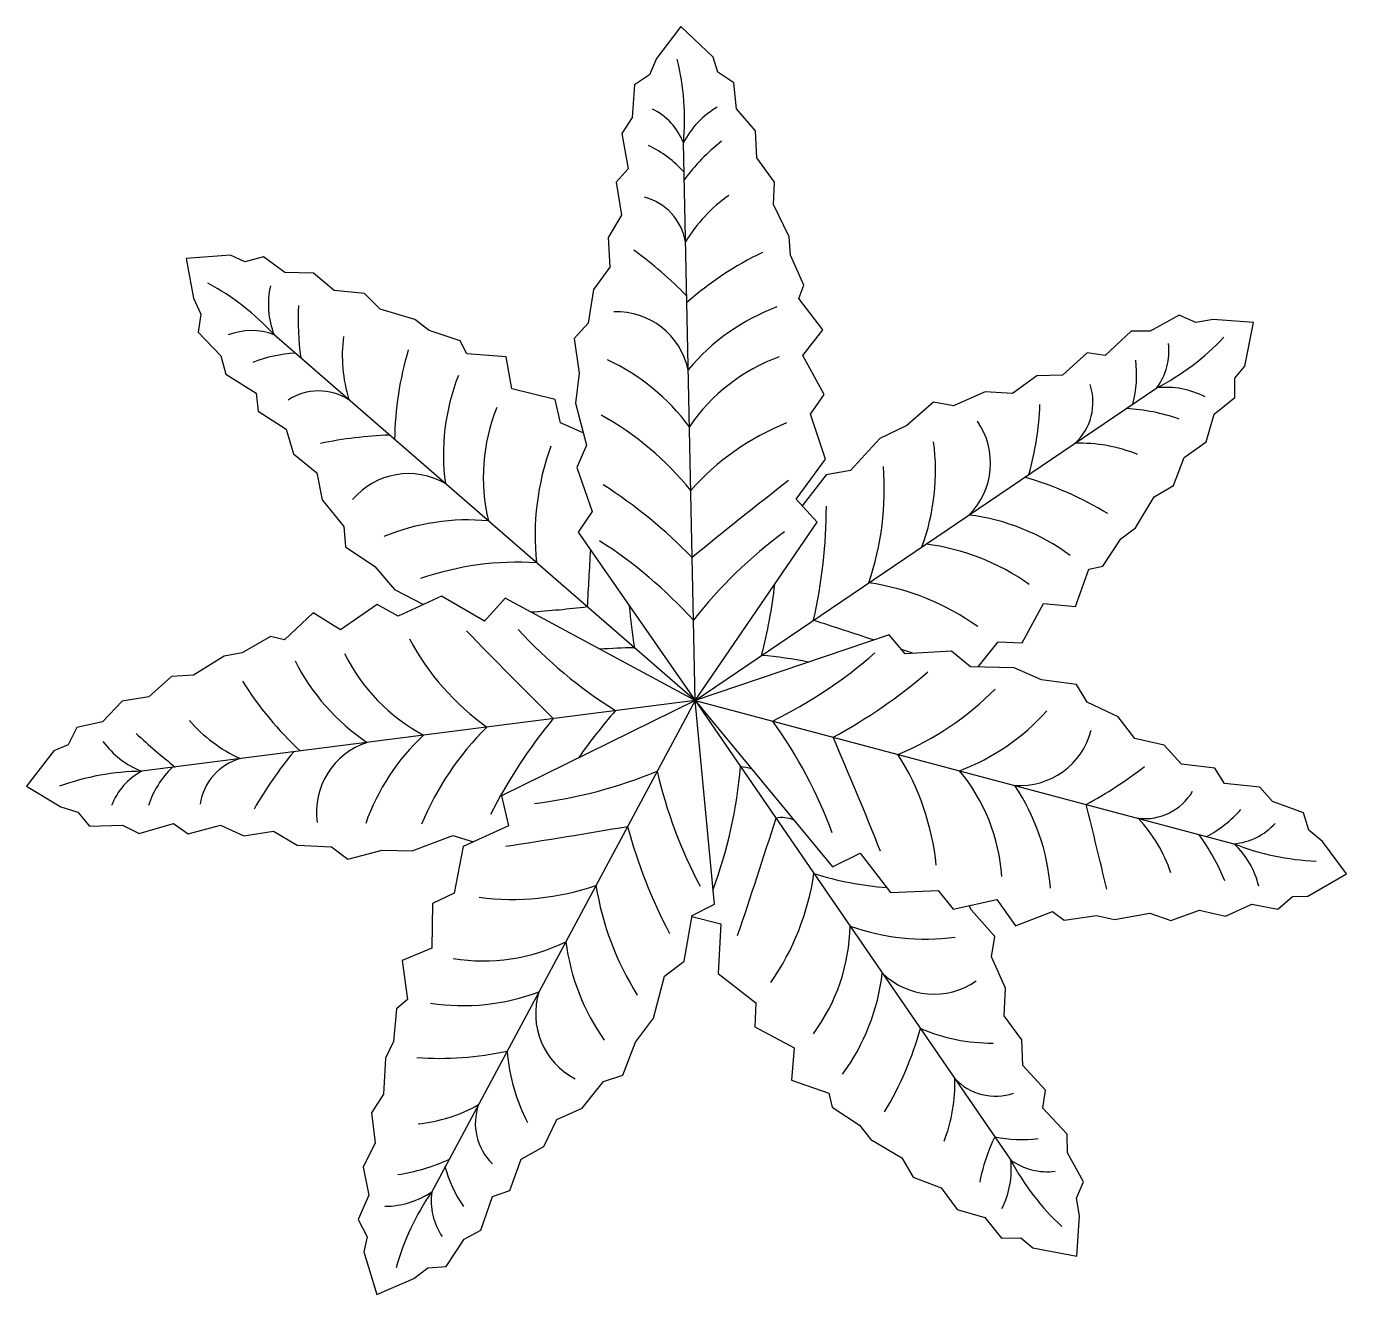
# Model space of a CAD drawing. Header units: millimetres. Extents: x -257 to 250, y -228 to 259.
import ezdxf

# ---------------------------------------------------------------- set-up
doc = ezdxf.new("R2010")
doc.units = ezdxf.units.MM
doc.layers.add('ceco.net 226', color=102, linetype='Continuous')

msp = doc.modelspace()

# ---------------------------------------------------------------- linework, layer by layer
at = {"layer": 'ceco.net 226'}
for q in [(-4.49, 213.97), (-161.59, 140.33), (177.24, 119.96), (-212.28, -27.21), (-101.05, -188.66), (121.15, -176.43), (206.82, -55.05)]:
    msp.add_line((0, 0), q, dxfattribs=at)
for points in [[(0, 0), (46.8, 68.36), (38.82, 77.16), (50.09, 92.56), (44.23, 109.84), (49.57, 117.38), (41.38, 132.43), (49.05, 142.19), (39.83, 154.23), (41.74, 159.42), (36.64, 170.91), (36.14, 177.92), (30.08, 190.36), (30.49, 198.9), (23.67, 208.28), (23.13, 218.61), (15.94, 226.99), (14.92, 237.05), (8.67, 241.11), (6.9, 246.82), (-5.42, 258.68), (-14.8, 246.36), (-17.49, 240.08), (-23.28, 236.25), (-24.2, 223.66), (-28.1, 217.53), (-25.66, 204.04), (-30.31, 198.87), (-28.21, 186.17), (-33.34, 177.7), (-32.73, 166.26), (-39.01, 157.72), (-41.1, 144.72), (-46.43, 138.95), (-44.45, 125.54), (-45.91, 114.13), (-41.72, 97.99), (-45.39, 89.32), (-39.51, 72.55), (-44.87, 64.51), (0, 0)], [(-42.95, 102.73), (-51.71, 106.52), (-53.71, 115.54), (-70.37, 119.58), (-72.45, 131.82), (-87.56, 133.07), (-90.12, 137.96), (-102.07, 141.9), (-107.6, 146.23), (-120.89, 150.09), (-126.94, 156.13), (-138.47, 157.37), (-146.49, 163.91), (-157.52, 164.21), (-165.67, 170.21), (-172.87, 168.3), (-178.29, 170.82), (-195.36, 169.65), (-192.52, 154.43), (-189.67, 148.23), (-190.72, 141.36), (-182.01, 132.22), (-180.08, 125.22), (-168.45, 117.97), (-167.74, 111.05), (-156.92, 104.08), (-154.09, 94.59), (-145.19, 87.36), (-143.08, 76.98), (-134.85, 66.7), (-134.15, 58.88), (-122.88, 51.34), (-115.41, 42.6), (-104.27, 36.77)], [(108.59, 12.82), (116.25, 22.5), (125.48, 22.11), (133.67, 37.17), (146.04, 36.02), (151.14, 50.3), (156.53, 51.52), (163.41, 62.05), (169.03, 66.27), (176.18, 78.11), (183.58, 82.41), (187.74, 93.23), (196.13, 99.29), (199.26, 109.87), (207.16, 116.19), (207.18, 123.65), (211, 128.23), (214.28, 145.03), (198.83, 146.21), (192.11, 145.06), (185.74, 147.84), (174.67, 141.77), (167.41, 141.72), (157.41, 132.34), (150.53, 133.44), (141.01, 124.79), (131.11, 124.5), (121.84, 117.76), (111.26, 118.4), (99.21, 113.1), (91.47, 114.44), (81.28, 105.5), (70.91, 100.53), (59.63, 88.24), (50.36, 86.62), (41.09, 74.66)], [(0, 0), (-72.95, 39.26), (-80.85, 30.39), (-97.36, 39.97), (-113.92, 32.3), (-121.98, 36.81), (-136.08, 27.06), (-146.6, 33.65), (-157.59, 23.21), (-162.95, 24.55), (-173.84, 18.26), (-180.75, 17.02), (-192.48, 9.66), (-201.01, 9.17), (-209.61, 1.39), (-219.83, -0.25), (-227.4, -8.28), (-237.3, -10.37), (-240.67, -17.01), (-246.15, -19.38), (-256.64, -32.9), (-243.39, -40.92), (-236.86, -42.92), (-232.44, -48.27), (-219.82, -47.85), (-213.31, -51.07), (-200.16, -47.21), (-194.52, -51.29), (-182.12, -47.85), (-173.15, -52.05), (-161.83, -50.22), (-152.68, -55.56), (-139.53, -56.25), (-133.22, -60.94), (-120.1, -57.55), (-108.61, -57.78), (-93, -51.9), (-85.1, -54.29)], [(0, 0), (52.7, -63.92), (63.36, -58.7), (75.03, -73.8), (93.26, -72.97), (99.02, -80.19), (115.76, -76.49), (123, -86.57), (137.12, -81.05), (141.58, -84.33), (154.04, -82.61), (160.91, -84.08), (174.55, -81.7), (182.64, -84.47), (193.54, -80.51), (203.61, -82.86), (213.66, -78.28), (223.61, -80.1), (229.24, -75.22), (235.21, -75.1), (250.03, -66.55), (240.8, -54.12), (235.51, -49.8), (233.44, -43.17), (221.6, -38.79), (216.79, -33.35), (203.15, -31.95), (199.47, -26.04), (186.69, -24.54), (179.98, -17.26), (168.81, -14.68), (162.35, -6.28), (150.44, -0.66), (146.38, 6.06), (132.94, 7.88), (122.39, 12.45), (105.72, 12.9), (98.41, 18.83), (80.66, 17.83), (74.42, 25.21), (0, 0)], [(0, 0), (-74.31, -36.62), (-71.68, -48.2), (-89.06, -56.09), (-92.42, -74.02), (-100.77, -77.97), (-101.02, -95.11), (-112.49, -99.85), (-110.37, -114.86), (-114.57, -118.44), (-115.76, -130.97), (-118.77, -137.31), (-119.59, -151.13), (-124.14, -158.37), (-122.79, -169.89), (-127.39, -179.15), (-125.24, -189.98), (-129.29, -199.25), (-125.83, -205.86), (-127.08, -211.7), (-122.17, -228.08), (-107.95, -221.95), (-102.53, -217.79), (-95.6, -217.3), (-88.62, -206.77), (-82.22, -203.35), (-77.73, -190.39), (-71.13, -188.17), (-66.74, -176.07), (-58.11, -171.21), (-53.04, -160.93), (-43.38, -156.58), (-35.18, -146.27), (-27.7, -143.86), (-22.85, -131.2), (-15.98, -121.98), (-11.71, -105.85), (-4.26, -100.1), (-1.16, -82.6), (7.46, -78.22), (0, 0)], [(-1.22, -82.93), (9.88, -85.81), (8.91, -104.87), (23.29, -116.1), (22.96, -125.33), (38.07, -133.42), (37.01, -145.79), (51.32, -150.8), (52.57, -156.18), (63.15, -162.99), (67.4, -168.58), (79.3, -175.65), (83.64, -183.02), (94.49, -187.11), (100.61, -195.45), (111.21, -198.52), (117.59, -206.37), (125.04, -206.34), (129.65, -210.13), (146.47, -213.29), (147.55, -197.84), (146.35, -191.12), (149.09, -184.74), (142.95, -173.71), (142.85, -166.45), (133.4, -156.51), (134.46, -149.63), (125.73, -140.17), (125.38, -130.27), (118.58, -121.04), (119.15, -110.46), (113.76, -98.44), (115.05, -90.69), (106.04, -80.57), (105.19, -78.82)]]:
    msp.add_lwpolyline(points, dxfattribs=at)
for centre, radius, start, end in [((-99.3, 223.11), 95.25, 354.4927, 13.955), ((-27.17, 205.15), 24.34, 21.2669, 63.6732), ((24.75, 199.15), 32.78, 119.675, 153.1049), ((-35.72, 174.92), 41.99, 41.4493, 64.7823), ((56.36, 155.42), 75.06, 127.9816, 143.7684), ((-24.83, 172.37), 21.45, 9.6773, 75.4383), ((46.66, 145.73), 58.73, 125.0412, 149.0067), ((-117.55, 43.49), 159.87, 44.365, 53.9586), ((81.91, 55.53), 129.19, 115.7396, 131.2076), ((-232.02, 76.2), 95.25, 42.3202, 61.7824), ((-130.98, 152.04), 32.78, 167.5025, 200.9323), ((-51.08, 145.98), 101.29, 176.8207, 188.2765), ((-30.24, 120.99), 28.2, 12.0744, 91.8161), ((60.38, 74.07), 82.24, 110.6116, 140.0451), ((-170.28, 117.59), 24.34, 69.0943, 111.5006), ((-76.68, 132.42), 58.73, 172.8686, 196.8342), ((133.43, 204.54), 95.25, 297.3826, 316.8448), ((157.51, 134.21), 24.34, 324.1567, 6.563), ((-151.32, 83.33), 49.92, 92.3746, 111.6755), ((13.83, 97.98), 129.19, 163.567, 179.035), ((56.81, 64.8), 71.43, 110.0988, 145.7025), ((-69.78, 54.54), 84.36, 36.7732, 64.5946), ((124.5, 124.89), 44.96, 345.6468, 7.2841), ((-14.36, 94.48), 82.24, 158.439, 187.8726), ((-144.42, 97.32), 21.45, 57.5047, 123.2657), ((131.26, 114.45), 21.45, 312.5671, 18.3281), ((180.66, 87.36), 32.78, 62.5649, 95.9948), ((-9.88, 85.6), 71.43, 157.9262, 193.5299), ((16.58, 118.01), 115.83, 344.3111, 357.7831), ((160.59, 35.12), 77.08, 70.9736, 86.3128), ((-90.36, 9.88), 113.39, 38.5562, 61.418), ((71.71, 15.4), 98.15, 111.8822, 138.4039), ((85.18, 91.09), 28.2, 314.9643, 34.706), ((-111.15, -57.92), 159.87, 92.1924, 101.786), ((36.74, 63.49), 98.15, 159.7096, 186.2313), ((7.34, 88.2), 84.93, 339.834, 7.4407), ((147.71, 39.96), 58.73, 67.9311, 91.8966), ((-109.97, 58.82), 28.2, 59.9018, 139.6435), ((-40.81, 81.25), 113.43, 341.4505, 4.3034), ((-146.13, -87.33), 203.06, 44.4394, 56.9042), ((1435.62, -1705.55), 2272.29, 128.02454, 129.21994), ((91.09, -38.66), 129.23, 58.6308, 74.093), ((-152.68, 75.29), 203.06, 347.3292, 359.794), ((94.99, -10.48), 82.24, 53.5015, 82.935), ((-87.27, -15.1), 84.36, 84.6006, 112.4221), ((-132.44, -88.58), 177.81, 42.1661, 57.4177), ((141.06, -80.36), 180.1, 126.3649, 141.8931), ((2227.86, -81.08), 2272.29, 176.49657, 177.04737), ((77.36, -27.42), 88.12, 54.7257, 82.6619), ((-67.98, -60.38), 113.43, 86.3881, 109.2409), ((-161.4, 65.97), 193.15, 345.3931, 353.6624), ((51.87, -51.86), 98.15, 54.7721, 81.2937), ((-90.67, 442.51), 409.51, 273.8682, 276.9077), ((154.26, 50.6), 180.1, 184.5453, 189.7205), ((-46.91, -101.5), 136.39, 104.3089, 104.5165), ((-652.6, -2131.67), 2272.29, 71.49916, 72.10979), ((1543.23, 1608.83), 2272.29, 224.12843, 225.32382), ((64.91, 148.81), 180.1, 222.4688, 237.9969), ((-22.93, 69.67), 98.15, 207.9861, 234.5078), ((-70.47, 49.59), 71.43, 206.2026, 241.8064), ((-15.69, -331.07), 351.34, 91.2318, 93.3974), ((9.12, -162.09), 180.1, 79.0234, 84.7829), ((-48.36, 151.81), 177.81, 296.0608, 311.3125), ((-652.6, -2131.67), 2272.29, 71.09178, 71.21255), ((-80.08, 52.17), 82.24, 206.7155, 236.149), ((-43.36, 164.62), 203.06, 298.3341, 310.7989), ((-63.93, 75.54), 129.19, 211.8435, 227.3115), ((34.54, 84.11), 113.43, 292.4554, 315.3082), ((124.33, -139.59), 205.9, 138.7809, 145.1815), ((71.76, 51.91), 84.36, 290.6679, 318.4893), ((-149.87, 30.9), 58.73, 221.1451, 245.1106), ((102.37, -136.02), 203.06, 140.5433, 153.008), ((-116.34, -113.24), 180.1, 20.2596, 35.7878), ((-66.26, 144.18), 215.82, 226.6321, 231.867), ((-46.81, -75.18), 84.36, 132.877, 160.6985), ((-0.18, -90.92), 113.43, 134.6646, 157.5174), ((-2036.86, -906.15), 2272.29, 21.91925, 23.11465), ((124.63, -4.51), 28.2, 265.9691, 345.7108), ((-200.65, 3.43), 32.78, 215.7789, 249.2088), ((-30.74, -121.51), 159.87, 140.4689, 150.0625), ((-117.09, -42.93), 28.2, 108.1783, 187.92), ((-168.75, -43.02), 21.45, 105.7812, 171.5422), ((-5.1, -73.17), 98.15, 5.7769, 32.2986), ((-211.29, -122.46), 95.25, 90.5966, 110.0589), ((-201.09, -48.82), 24.34, 117.3707, 159.7771), ((-175.33, -51.7), 36.29, 134.2927, 161.8122), ((-83.51, 139.22), 180.1, 276.9895, 292.5176), ((158.86, 12.22), 177.81, 192.7907, 208.0423), ((-162.03, -10.21), 180.1, 339.6412, 355.1693), ((9.61, -70.52), 45.81, 74.6858, 80.1761), ((46.49, -72.55), 71.43, 3.9935, 39.5972), ((74.39, 100.87), 159.87, 298.2597, 307.8533), ((54.42, -78.56), 82.24, 4.5063, 33.9398), ((172.49, -23.96), 21.45, 263.572, 329.333), ((-2691.32, -748.43), 2928.4, 13.34579, 14.0008), ((-2136.02, 638.21), 2272.29, 341.30082, 342.49622), ((33.37, -56.93), 11.93, 68.1829, 101.1738), ((127.07, -85.25), 58.73, 18.9359, 42.9014), ((172.55, -8.36), 49.92, 298.4419, 317.7428), ((-414.41, 2190.47), 2272.29, 278.64909, 279.84449), ((170.18, 4.42), 203.06, 195.0639, 207.5287), ((204.63, -30.81), 24.34, 275.1616, 317.5679), ((126.66, -100.66), 82.85, 22.2438, 36.4324), ((184.47, -79.02), 32.78, 13.5698, 46.9996), ((241.9, 33.51), 95.25, 248.3875, 267.8497), ((-51.51, -52.22), 98.15, 325.1585, 351.6802), ((82.29, 47.83), 119.99, 252.2021, 265.8099), ((-70.05, 21.76), 98.15, 262.5068, 289.0284), ((73.93, -52.92), 113.43, 189.1852, 212.0381), ((-11.94, -85.34), 71.43, 323.375, 358.9788), ((88.26, -7.31), 84.36, 250.0494, 277.8709), ((-81.29, -28.6), 71.43, 260.7233, 296.327), ((34.05, -81.76), 84.36, 187.3977, 215.2192), ((-9.84, -95.06), 82.24, 323.8879, 353.3214), ((91.66, -84.56), 28.2, 225.3507, 305.0924), ((-88.96, -34.93), 82.24, 261.2362, 290.6697), ((-33, -120.27), 28.2, 162.6989, 242.4407), ((-38.01, -91.37), 129.19, 329.0159, 344.4839), ((113.92, -61.75), 69.8, 246.8427, 270.4107), ((-98.61, -8.21), 129.19, 266.3641, 281.8321), ((-2.51, -129.56), 69.8, 184.1909, 207.7589), ((40.95, -147.44), 58.73, 338.3175, 2.283), ((115.34, -130.48), 21.45, 222.9536, 288.7146), ((-112.14, -104.11), 58.73, 275.6658, 299.6313), ((-62.91, -162.39), 21.45, 160.3018, 226.0628), ((178.05, -197.93), 70.02, 154.2191, 169.3466), ((125.53, -118.67), 49.92, 257.8235, 277.1244), ((-125.7, -106.25), 76.64, 278.6866, 293.9781), ((88.58, -180.07), 32.78, 332.9513, 6.3812), ((135.27, -156.6), 24.34, 234.5431, 276.9495), ((205.43, -132.05), 95.25, 207.769, 227.2313), ((-47.74, -166.02), 49.92, 194.7522, 214.4726), ((-119.25, -161.4), 32.78, 270.2996, 303.7295), ((-22.92, -243.13), 95.25, 145.1173, 164.5795), ((-76.96, -192.09), 24.34, 171.8914, 214.2977)]:
    msp.add_arc(centre, radius, start, end, dxfattribs=at)

doc.saveas('drawing.dxf')
